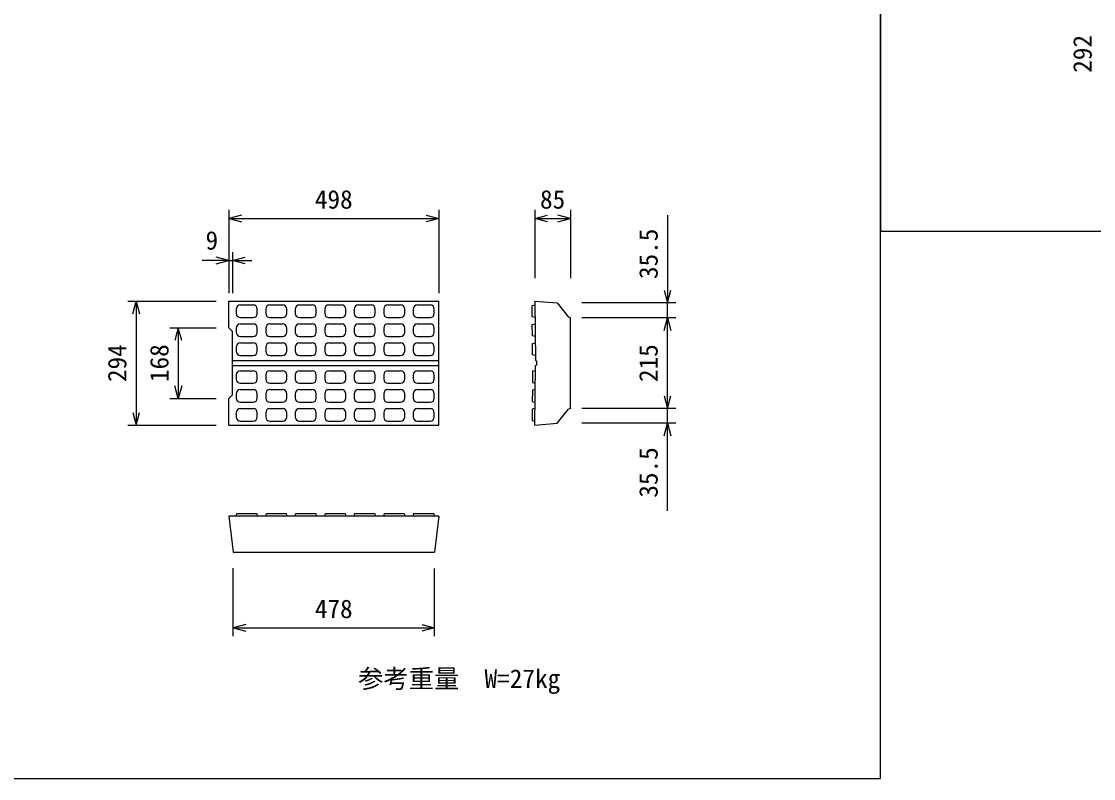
# Model space of a CAD drawing. Units: millimetres, scale not verified. Extents: x -16800 to 16800, y -5940 to 5940.
# Drawn here: x -5992 to -3448, y 208 to 2006 of the extents above; entities that cross this region are included whole.
import ezdxf
from ezdxf.enums import TextEntityAlignment as Align

# ---------------------------------------------------------------- set-up
doc = ezdxf.new("R2010")
doc.units = ezdxf.units.MM
doc.header["$LTSCALE"] = 20
for name, color, linetype, lineweight in [('0-0_DIM', 7, 'Continuous', 25), ('0-2_HATCH', 6, 'Continuous', 25), ('0-5_OUTLINE', 3, 'Continuous', 25), ('0-6_TXT', 7, 'Continuous', 25)]:
    doc.layers.add(name, color=color, linetype=linetype, lineweight=lineweight)
doc.styles.add('ＭＳ ゴシック', font='')
doc.styles.get('ＭＳ ゴシック').set_extended_font_data('MS Gothic')

msp = doc.modelspace()

# ---------------------------------------------------------------- linework, layer by layer
at = {"layer": '0-0_DIM'}
for p, q in [((-5500.2, 1558.08), (-5500.2, 1360.95)), ((-5002.2, 1558.08), (-5002.2, 1360.95)), ((-4774.4, 1558.08), (-4774.4, 1396.18)), ((-4689.4, 1558.08), (-4689.4, 1396.18)), ((-5500.2, 1538.08), (-5002.2, 1538.08)), ((-4774.4, 1538.08), (-4689.4, 1538.08)), ((-4459.4, 1545.58), (-4459.4, 1337.55)), ((-5491.2, 1458.08), (-5491.2, 1360.95)), ((-5500.2, 1438.08), (-5563.18, 1438.08)), ((-5740.2, 1341.54), (-5530.2, 1341.54)), ((-5720.2, 1341.54), (-5720.2, 1047.54)), ((-4439.4, 1337.55), (-4662.48, 1337.55)), ((-4459.4, 1302.05), (-4459.4, 1337.55)), ((-4439.4, 1302.05), (-4662.48, 1302.05)), ((-4459.4, 1087.05), (-4459.4, 1302.05)), ((-5640.2, 1278.54), (-5530.2, 1278.54)), ((-5620.2, 1278.54), (-5620.2, 1110.54)), ((-5640.2, 1110.54), (-5530.2, 1110.54)), ((-4439.4, 1087.05), (-4662.48, 1087.05)), ((-4459.4, 1051.55), (-4459.4, 1087.05)), ((-5740.2, 1047.54), (-5530.2, 1047.54)), ((-4439.4, 1051.55), (-4662.48, 1051.55)), ((-4459.4, 843.52), (-4459.4, 1051.55)), ((-5490.2, 545.98), (-5490.2, 707.68)), ((-5012.2, 545.98), (-5012.2, 706.66)), ((-5490.2, 565.98), (-5012.2, 565.98))]:
    msp.add_line(p, q, dxfattribs=at)
for points in [[(-5470.2, 1546.12), (-5500.2, 1538.08), (-5470.2, 1530.04)], [(-5032.2, 1546.12), (-5002.2, 1538.08), (-5032.2, 1530.04)], [(-4744.4, 1530.04), (-4774.4, 1538.08), (-4744.4, 1546.12)], [(-4719.4, 1530.04), (-4689.4, 1538.08), (-4719.4, 1546.12)], [(-5530.2, 1430.04), (-5500.2, 1438.08), (-5530.2, 1446.12)], [(-5500.2, 1438.08), (-5491.2, 1438.08), (-5445.77, 1438.08)], [(-5461.2, 1430.04), (-5491.2, 1438.08), (-5461.2, 1446.12)], [(-4467.44, 1367.55), (-4459.4, 1337.55), (-4451.36, 1367.55)], [(-5728.24, 1311.54), (-5720.2, 1341.54), (-5712.17, 1311.54)], [(-4467.44, 1272.05), (-4459.4, 1302.05), (-4451.36, 1272.05)], [(-5612.17, 1248.54), (-5620.2, 1278.54), (-5628.24, 1248.54)], [(-5612.17, 1140.54), (-5620.2, 1110.54), (-5628.24, 1140.54)], [(-4467.44, 1117.05), (-4459.4, 1087.05), (-4451.36, 1117.05)], [(-5728.24, 1077.54), (-5720.2, 1047.54), (-5712.17, 1077.54)], [(-4467.44, 1021.55), (-4459.4, 1051.55), (-4451.36, 1021.55)], [(-5460.2, 574.02), (-5490.2, 565.98), (-5460.2, 557.94)], [(-5042.2, 574.02), (-5012.2, 565.98), (-5042.2, 557.94)]]:
    msp.add_lwpolyline(points, dxfattribs=at)
at = {"layer": '0-2_HATCH'}
for p, q in [((-5472.7, 1332.54), (-5442.7, 1332.54)), ((-5402.7, 1332.54), (-5372.7, 1332.54)), ((-5332.7, 1332.54), (-5302.7, 1332.54)), ((-5262.7, 1332.54), (-5232.7, 1332.54)), ((-5192.7, 1332.54), (-5162.7, 1332.54)), ((-5122.7, 1332.54), (-5092.7, 1332.54)), ((-5052.7, 1332.54), (-5022.7, 1332.54)), ((-5482.7, 1322.54), (-5482.7, 1312.54)), ((-5472.7, 1302.54), (-5442.7, 1302.54)), ((-5432.7, 1312.54), (-5432.7, 1322.54)), ((-5412.7, 1322.54), (-5412.7, 1312.54)), ((-5402.7, 1302.54), (-5372.7, 1302.54)), ((-5362.7, 1312.54), (-5362.7, 1322.54)), ((-5342.7, 1322.54), (-5342.7, 1312.54)), ((-5332.7, 1302.54), (-5302.7, 1302.54)), ((-5292.7, 1312.54), (-5292.7, 1322.54)), ((-5272.7, 1322.54), (-5272.7, 1312.54)), ((-5262.7, 1302.54), (-5232.7, 1302.54)), ((-5222.7, 1312.54), (-5222.7, 1322.54)), ((-5202.7, 1322.54), (-5202.7, 1312.54)), ((-5192.7, 1302.54), (-5162.7, 1302.54)), ((-5152.7, 1312.54), (-5152.7, 1322.54)), ((-5132.7, 1322.54), (-5132.7, 1312.54)), ((-5122.7, 1302.54), (-5092.7, 1302.54)), ((-5082.7, 1312.54), (-5082.7, 1322.54)), ((-5062.7, 1322.54), (-5062.7, 1312.54)), ((-5052.7, 1302.54), (-5022.7, 1302.54)), ((-5012.7, 1312.54), (-5012.7, 1322.54)), ((-4774, 1302.55), (-4780.52, 1304.05)), ((-5482.7, 1277.54), (-5482.7, 1267.54)), ((-5472.7, 1287.54), (-5442.7, 1287.54)), ((-5432.7, 1267.54), (-5432.7, 1277.54)), ((-5412.7, 1277.54), (-5412.7, 1267.54)), ((-5402.7, 1287.54), (-5372.7, 1287.54)), ((-5362.7, 1267.54), (-5362.7, 1277.54)), ((-5342.7, 1277.54), (-5342.7, 1267.54)), ((-5332.7, 1287.54), (-5302.7, 1287.54)), ((-5292.7, 1267.54), (-5292.7, 1277.54)), ((-5272.7, 1277.54), (-5272.7, 1267.54)), ((-5262.7, 1287.54), (-5232.7, 1287.54)), ((-5222.7, 1267.54), (-5222.7, 1277.54)), ((-5202.7, 1277.54), (-5202.7, 1267.54)), ((-5192.7, 1287.54), (-5162.7, 1287.54)), ((-5152.7, 1267.54), (-5152.7, 1277.54)), ((-5132.7, 1277.54), (-5132.7, 1267.54)), ((-5122.7, 1287.54), (-5092.7, 1287.54)), ((-5082.7, 1267.54), (-5082.7, 1277.54)), ((-5062.7, 1277.54), (-5062.7, 1267.54)), ((-5052.7, 1287.54), (-5022.7, 1287.54)), ((-5012.7, 1267.54), (-5012.7, 1277.54)), ((-5472.7, 1257.54), (-5442.7, 1257.54)), ((-5402.7, 1257.54), (-5372.7, 1257.54)), ((-5332.7, 1257.54), (-5302.7, 1257.54)), ((-5262.7, 1257.54), (-5232.7, 1257.54)), ((-5192.7, 1257.54), (-5162.7, 1257.54)), ((-5122.7, 1257.54), (-5092.7, 1257.54)), ((-5052.7, 1257.54), (-5022.7, 1257.54)), ((-5482.7, 1232.54), (-5482.7, 1222.54)), ((-5472.7, 1242.54), (-5442.7, 1242.54)), ((-5432.7, 1222.54), (-5432.7, 1232.54)), ((-5412.7, 1232.54), (-5412.7, 1222.54)), ((-5402.7, 1242.54), (-5372.7, 1242.54)), ((-5362.7, 1222.54), (-5362.7, 1232.54)), ((-5342.7, 1232.54), (-5342.7, 1222.54)), ((-5332.7, 1242.54), (-5302.7, 1242.54)), ((-5292.7, 1222.54), (-5292.7, 1232.54)), ((-5272.7, 1232.54), (-5272.7, 1222.54)), ((-5262.7, 1242.54), (-5232.7, 1242.54)), ((-5222.7, 1222.54), (-5222.7, 1232.54)), ((-5202.7, 1232.54), (-5202.7, 1222.54)), ((-5192.7, 1242.54), (-5162.7, 1242.54)), ((-5152.7, 1222.54), (-5152.7, 1232.54)), ((-5132.7, 1232.54), (-5132.7, 1222.54)), ((-5122.7, 1242.54), (-5092.7, 1242.54)), ((-5082.7, 1222.54), (-5082.7, 1232.54)), ((-5062.7, 1232.54), (-5062.7, 1222.54)), ((-5052.7, 1242.54), (-5022.7, 1242.54)), ((-5012.7, 1222.54), (-5012.7, 1232.54)), ((-5472.7, 1212.54), (-5442.7, 1212.54)), ((-5402.7, 1212.54), (-5372.7, 1212.54)), ((-5332.7, 1212.54), (-5302.7, 1212.54)), ((-5262.7, 1212.54), (-5232.7, 1212.54)), ((-5192.7, 1212.54), (-5162.7, 1212.54)), ((-5122.7, 1212.54), (-5092.7, 1212.54)), ((-5052.7, 1212.54), (-5022.7, 1212.54)), ((-4773.08, 1212.55), (-4779.6, 1214.05)), ((-5472.7, 1176.54), (-5442.7, 1176.54)), ((-5402.7, 1176.54), (-5372.7, 1176.54)), ((-5332.7, 1176.54), (-5302.7, 1176.54)), ((-5262.7, 1176.54), (-5232.7, 1176.54)), ((-5192.7, 1176.54), (-5162.7, 1176.54)), ((-5122.7, 1176.54), (-5092.7, 1176.54)), ((-5052.7, 1176.54), (-5022.7, 1176.54)), ((-4773.08, 1176.55), (-4779.6, 1175.05)), ((-5482.7, 1166.54), (-5482.7, 1156.54)), ((-5472.7, 1146.54), (-5442.7, 1146.54)), ((-5432.7, 1156.54), (-5432.7, 1166.54)), ((-5412.7, 1166.54), (-5412.7, 1156.54)), ((-5402.7, 1146.54), (-5372.7, 1146.54)), ((-5362.7, 1156.54), (-5362.7, 1166.54)), ((-5342.7, 1166.54), (-5342.7, 1156.54)), ((-5332.7, 1146.54), (-5302.7, 1146.54)), ((-5292.7, 1156.54), (-5292.7, 1166.54)), ((-5272.7, 1166.54), (-5272.7, 1156.54)), ((-5262.7, 1146.54), (-5232.7, 1146.54)), ((-5222.7, 1156.54), (-5222.7, 1166.54)), ((-5202.7, 1166.54), (-5202.7, 1156.54)), ((-5192.7, 1146.54), (-5162.7, 1146.54)), ((-5152.7, 1156.54), (-5152.7, 1166.54)), ((-5132.7, 1166.54), (-5132.7, 1156.54)), ((-5122.7, 1146.54), (-5092.7, 1146.54)), ((-5082.7, 1156.54), (-5082.7, 1166.54)), ((-5062.7, 1166.54), (-5062.7, 1156.54)), ((-5052.7, 1146.54), (-5022.7, 1146.54)), ((-5012.7, 1156.54), (-5012.7, 1166.54)), ((-5482.7, 1121.54), (-5482.7, 1111.54)), ((-5472.7, 1131.54), (-5442.7, 1131.54)), ((-5432.7, 1111.54), (-5432.7, 1121.54)), ((-5412.7, 1121.54), (-5412.7, 1111.54)), ((-5402.7, 1131.54), (-5372.7, 1131.54)), ((-5362.7, 1111.54), (-5362.7, 1121.54)), ((-5342.7, 1121.54), (-5342.7, 1111.54)), ((-5332.7, 1131.54), (-5302.7, 1131.54)), ((-5292.7, 1111.54), (-5292.7, 1121.54)), ((-5272.7, 1121.54), (-5272.7, 1111.54)), ((-5262.7, 1131.54), (-5232.7, 1131.54)), ((-5222.7, 1111.54), (-5222.7, 1121.54)), ((-5202.7, 1121.54), (-5202.7, 1111.54)), ((-5192.7, 1131.54), (-5162.7, 1131.54)), ((-5152.7, 1111.54), (-5152.7, 1121.54)), ((-5132.7, 1121.54), (-5132.7, 1111.54)), ((-5122.7, 1131.54), (-5092.7, 1131.54)), ((-5082.7, 1111.54), (-5082.7, 1121.54)), ((-5062.7, 1121.54), (-5062.7, 1111.54)), ((-5052.7, 1131.54), (-5022.7, 1131.54)), ((-5012.7, 1111.54), (-5012.7, 1121.54)), ((-5472.7, 1101.54), (-5442.7, 1101.54)), ((-5402.7, 1101.54), (-5372.7, 1101.54)), ((-5332.7, 1101.54), (-5302.7, 1101.54)), ((-5262.7, 1101.54), (-5232.7, 1101.54)), ((-5192.7, 1101.54), (-5162.7, 1101.54)), ((-5122.7, 1101.54), (-5092.7, 1101.54)), ((-5052.7, 1101.54), (-5022.7, 1101.54)), ((-5482.7, 1076.54), (-5482.7, 1066.54)), ((-5472.7, 1086.54), (-5442.7, 1086.54)), ((-5432.7, 1066.54), (-5432.7, 1076.54)), ((-5412.7, 1076.54), (-5412.7, 1066.54)), ((-5402.7, 1086.54), (-5372.7, 1086.54)), ((-5362.7, 1066.54), (-5362.7, 1076.54)), ((-5342.7, 1076.54), (-5342.7, 1066.54)), ((-5332.7, 1086.54), (-5302.7, 1086.54)), ((-5292.7, 1066.54), (-5292.7, 1076.54)), ((-5272.7, 1076.54), (-5272.7, 1066.54)), ((-5262.7, 1086.54), (-5232.7, 1086.54)), ((-5222.7, 1066.54), (-5222.7, 1076.54)), ((-5202.7, 1076.54), (-5202.7, 1066.54)), ((-5192.7, 1086.54), (-5162.7, 1086.54)), ((-5152.7, 1066.54), (-5152.7, 1076.54)), ((-5132.7, 1076.54), (-5132.7, 1066.54)), ((-5122.7, 1086.54), (-5092.7, 1086.54)), ((-5082.7, 1066.54), (-5082.7, 1076.54)), ((-5062.7, 1076.54), (-5062.7, 1066.54)), ((-5052.7, 1086.54), (-5022.7, 1086.54)), ((-5012.7, 1066.54), (-5012.7, 1076.54)), ((-4774, 1086.55), (-4780.52, 1085.05)), ((-5472.7, 1056.54), (-5442.7, 1056.54)), ((-5402.7, 1056.54), (-5372.7, 1056.54)), ((-5332.7, 1056.54), (-5302.7, 1056.54)), ((-5262.7, 1056.54), (-5232.7, 1056.54)), ((-5192.7, 1056.54), (-5162.7, 1056.54)), ((-5122.7, 1056.54), (-5092.7, 1056.54)), ((-5052.7, 1056.54), (-5022.7, 1056.54))]:
    msp.add_line(p, q, dxfattribs=at)
for points in [[(-4780.52, 1304), (-4780.79, 1331), (-4774.31, 1332.55)], [(-4773.54, 1257.55), (-4780.06, 1259), (-4780.33, 1286), (-4773.85, 1287.55)], [(-4779.6, 1214), (-4779.87, 1241), (-4773.39, 1242.55)], [(-4779.6, 1175.1), (-4779.87, 1148.1), (-4773.39, 1146.55)], [(-4773.54, 1131.55), (-4780.06, 1130.1), (-4780.33, 1103.1), (-4773.85, 1101.55)], [(-4780.52, 1085.1), (-4780.79, 1058.1), (-4774.31, 1056.55)], [(-5482.7, 830.98), (-5481.2, 837.48), (-5434.2, 837.48), (-5432.7, 830.98)], [(-5412.7, 830.98), (-5411.2, 837.48), (-5364.2, 837.48), (-5362.7, 830.98)], [(-5342.7, 830.98), (-5341.2, 837.48), (-5294.2, 837.48), (-5292.7, 830.98)], [(-5272.7, 830.98), (-5271.2, 837.48), (-5224.2, 837.48), (-5222.7, 830.98)], [(-5202.7, 830.98), (-5201.2, 837.48), (-5154.2, 837.48), (-5152.7, 830.98)], [(-5132.7, 830.98), (-5131.2, 837.48), (-5084.2, 837.48), (-5082.7, 830.98)], [(-5062.7, 830.98), (-5061.2, 837.48), (-5014.2, 837.48), (-5012.7, 830.98)]]:
    msp.add_lwpolyline(points, dxfattribs=at)
for centre, start, end in [((-5472.7, 1322.54), 90, 180), ((-5442.7, 1322.54), 0, 90), ((-5402.7, 1322.54), 90, 180), ((-5372.7, 1322.54), 0, 90), ((-5332.7, 1322.54), 90, 180), ((-5302.7, 1322.54), 0, 90), ((-5262.7, 1322.54), 90, 180), ((-5232.7, 1322.54), 0, 90), ((-5192.7, 1322.54), 90, 180), ((-5162.7, 1322.54), 0, 90), ((-5122.7, 1322.54), 90, 180), ((-5092.7, 1322.54), 0, 90), ((-5052.7, 1322.54), 90, 180), ((-5022.7, 1322.54), 0, 90), ((-5472.7, 1312.54), 180, 270), ((-5442.7, 1312.54), 270, 0), ((-5402.7, 1312.54), 180, 270), ((-5372.7, 1312.54), 270, 0), ((-5332.7, 1312.54), 180, 270), ((-5302.7, 1312.54), 270, 0), ((-5262.7, 1312.54), 180, 270), ((-5232.7, 1312.54), 270, 0), ((-5192.7, 1312.54), 180, 270), ((-5162.7, 1312.54), 270, 0), ((-5122.7, 1312.54), 180, 270), ((-5092.7, 1312.54), 270, 0), ((-5052.7, 1312.54), 180, 270), ((-5022.7, 1312.54), 270, 0), ((-5472.7, 1277.54), 90, 180), ((-5442.7, 1277.54), 0, 90), ((-5402.7, 1277.54), 90, 180), ((-5372.7, 1277.54), 0, 90), ((-5332.7, 1277.54), 90, 180), ((-5302.7, 1277.54), 0, 90), ((-5262.7, 1277.54), 90, 180), ((-5232.7, 1277.54), 0, 90), ((-5192.7, 1277.54), 90, 180), ((-5162.7, 1277.54), 0, 90), ((-5122.7, 1277.54), 90, 180), ((-5092.7, 1277.54), 0, 90), ((-5052.7, 1277.54), 90, 180), ((-5022.7, 1277.54), 0, 90), ((-5472.7, 1267.54), 180, 270), ((-5442.7, 1267.54), 270, 0), ((-5402.7, 1267.54), 180, 270), ((-5372.7, 1267.54), 270, 0), ((-5332.7, 1267.54), 180, 270), ((-5302.7, 1267.54), 270, 0), ((-5262.7, 1267.54), 180, 270), ((-5232.7, 1267.54), 270, 0), ((-5192.7, 1267.54), 180, 270), ((-5162.7, 1267.54), 270, 0), ((-5122.7, 1267.54), 180, 270), ((-5092.7, 1267.54), 270, 0), ((-5052.7, 1267.54), 180, 270), ((-5022.7, 1267.54), 270, 0), ((-5472.7, 1232.54), 90, 180), ((-5472.7, 1222.54), 180, 270), ((-5442.7, 1232.54), 0, 90), ((-5442.7, 1222.54), 270, 0), ((-5402.7, 1232.54), 90, 180), ((-5402.7, 1222.54), 180, 270), ((-5372.7, 1232.54), 0, 90), ((-5372.7, 1222.54), 270, 0), ((-5332.7, 1232.54), 90, 180), ((-5332.7, 1222.54), 180, 270), ((-5302.7, 1232.54), 0, 90), ((-5302.7, 1222.54), 270, 0), ((-5262.7, 1232.54), 90, 180), ((-5262.7, 1222.54), 180, 270), ((-5232.7, 1232.54), 0, 90), ((-5232.7, 1222.54), 270, 0), ((-5192.7, 1232.54), 90, 180), ((-5192.7, 1222.54), 180, 270), ((-5162.7, 1232.54), 0, 90), ((-5162.7, 1222.54), 270, 0), ((-5122.7, 1232.54), 90, 180), ((-5122.7, 1222.54), 180, 270), ((-5092.7, 1232.54), 0, 90), ((-5092.7, 1222.54), 270, 0), ((-5052.7, 1232.54), 90, 180), ((-5052.7, 1222.54), 180, 270), ((-5022.7, 1232.54), 0, 90), ((-5022.7, 1222.54), 270, 0), ((-5472.7, 1166.54), 90, 180), ((-5442.7, 1166.54), 0, 90), ((-5402.7, 1166.54), 90, 180), ((-5372.7, 1166.54), 0, 90), ((-5332.7, 1166.54), 90, 180), ((-5302.7, 1166.54), 0, 90), ((-5262.7, 1166.54), 90, 180), ((-5232.7, 1166.54), 0, 90), ((-5192.7, 1166.54), 90, 180), ((-5162.7, 1166.54), 0, 90), ((-5122.7, 1166.54), 90, 180), ((-5092.7, 1166.54), 0, 90), ((-5052.7, 1166.54), 90, 180), ((-5022.7, 1166.54), 0, 90), ((-5472.7, 1156.54), 180, 270), ((-5442.7, 1156.54), 270, 0), ((-5402.7, 1156.54), 180, 270), ((-5372.7, 1156.54), 270, 0), ((-5332.7, 1156.54), 180, 270), ((-5302.7, 1156.54), 270, 0), ((-5262.7, 1156.54), 180, 270), ((-5232.7, 1156.54), 270, 0), ((-5192.7, 1156.54), 180, 270), ((-5162.7, 1156.54), 270, 0), ((-5122.7, 1156.54), 180, 270), ((-5092.7, 1156.54), 270, 0), ((-5052.7, 1156.54), 180, 270), ((-5022.7, 1156.54), 270, 0), ((-5472.7, 1121.54), 90, 180), ((-5442.7, 1121.54), 0, 90), ((-5402.7, 1121.54), 90, 180), ((-5372.7, 1121.54), 0, 90), ((-5332.7, 1121.54), 90, 180), ((-5302.7, 1121.54), 0, 90), ((-5262.7, 1121.54), 90, 180), ((-5232.7, 1121.54), 0, 90), ((-5192.7, 1121.54), 90, 180), ((-5162.7, 1121.54), 0, 90), ((-5122.7, 1121.54), 90, 180), ((-5092.7, 1121.54), 0, 90), ((-5052.7, 1121.54), 90, 180), ((-5022.7, 1121.54), 0, 90), ((-5472.7, 1111.54), 180, 270), ((-5442.7, 1111.54), 270, 0), ((-5402.7, 1111.54), 180, 270), ((-5372.7, 1111.54), 270, 0), ((-5332.7, 1111.54), 180, 270), ((-5302.7, 1111.54), 270, 0), ((-5262.7, 1111.54), 180, 270), ((-5232.7, 1111.54), 270, 0), ((-5192.7, 1111.54), 180, 270), ((-5162.7, 1111.54), 270, 0), ((-5122.7, 1111.54), 180, 270), ((-5092.7, 1111.54), 270, 0), ((-5052.7, 1111.54), 180, 270), ((-5022.7, 1111.54), 270, 0), ((-5472.7, 1076.54), 90, 180), ((-5442.7, 1076.54), 0, 90), ((-5402.7, 1076.54), 90, 180), ((-5372.7, 1076.54), 0, 90), ((-5332.7, 1076.54), 90, 180), ((-5302.7, 1076.54), 0, 90), ((-5262.7, 1076.54), 90, 180), ((-5232.7, 1076.54), 0, 90), ((-5192.7, 1076.54), 90, 180), ((-5162.7, 1076.54), 0, 90), ((-5122.7, 1076.54), 90, 180), ((-5092.7, 1076.54), 0, 90), ((-5052.7, 1076.54), 90, 180), ((-5022.7, 1076.54), 0, 90), ((-5472.7, 1066.54), 180, 270), ((-5442.7, 1066.54), 270, 0), ((-5402.7, 1066.54), 180, 270), ((-5372.7, 1066.54), 270, 0), ((-5332.7, 1066.54), 180, 270), ((-5302.7, 1066.54), 270, 0), ((-5262.7, 1066.54), 180, 270), ((-5232.7, 1066.54), 270, 0), ((-5192.7, 1066.54), 180, 270), ((-5162.7, 1066.54), 270, 0), ((-5122.7, 1066.54), 180, 270), ((-5092.7, 1066.54), 270, 0), ((-5052.7, 1066.54), 180, 270), ((-5022.7, 1066.54), 270, 0)]:
    msp.add_arc(centre, 10, start, end, dxfattribs=at)
at = {"layer": '0-5_OUTLINE'}
for p, q in [((-5500.2, 1341.54), (-5002.2, 1341.54)), ((-5500.2, 1278.54), (-5500.2, 1341.54)), ((-5002.2, 1047.54), (-5002.2, 1341.54)), ((-4774.4, 1341.54), (-4721.4, 1337.54)), ((-4774.4, 1341.54), (-4772.96, 1200.57)), ((-4721.4, 1337.54), (-4693.9, 1303.55)), ((-5500.2, 1278.54), (-5491.2, 1269.54)), ((-5491.2, 1200.54), (-5002.2, 1200.54)), ((-4772.96, 1200.57), (-4769.76, 1199.05)), ((-4769.76, 1190.05), (-4769.76, 1199.05)), ((-5491.2, 1188.54), (-5002.2, 1188.54)), ((-4774.4, 1047.55), (-4772.96, 1188.53)), ((-4772.96, 1188.53), (-4769.76, 1190.05)), ((-4689.4, 1087.05), (-4693.9, 1085.55)), ((-5500.2, 1047.54), (-5002.2, 1047.54)), ((-4764.07, 1048.33), (-4764.04, 1048.33)), ((-5500.2, 830.98), (-5490.2, 745.98)), ((-5002.2, 830.98), (-5500.2, 830.98)), ((-5002.2, 830.98), (-5012.2, 745.98)), ((-5490.2, 745.98), (-5012.2, 745.98))]:
    msp.add_line(p, q, dxfattribs=at)
for points in [[(-4689.4, 1087.05), (-4689.4, 1302.05), (-4693.9, 1303.55)], [(-5500.2, 1047.54), (-5500.2, 1110.54), (-5491.2, 1119.54), (-5491.2, 1269.54)], [(-4774.4, 1047.55), (-4721.4, 1051.55), (-4693.9, 1085.55)]]:
    msp.add_lwpolyline(points, dxfattribs=at)
at = {"layer": '0-6_TXT'}
for points in [[(-6454.13, 208.14), (-3954.13, 208.14), (-3954.13, 3708.14), (-6454.13, 3708.14)], [(-3954.13, 1508.14), (-1454.13, 1508.14), (-1454.13, 3708.14), (-3954.13, 3708.14)]]:
    msp.add_lwpolyline(points, close=True, dxfattribs=at)

# ---------------------------------------------------------------- texts
at = {"layer": '0-0_DIM', "style": 'ＭＳ ゴシック'}
for s, p in [('292', (-3439.54, 1883.83)), ('35.5', (-4469.4, 1394.1)), ('294', (-5730.2, 1149.54)), ('168', (-5630.2, 1149.54)), ('215', (-4469.4, 1149.55)), ('35.5', (-4469.4, 875.01))]:
    msp.add_text(s, height=43.99, rotation=90, dxfattribs=at).set_placement(p, align=Align.BOTTOM_LEFT)
for s, p in [('498', (-5296.2, 1548.08)), ('85', (-4761.9, 1548.08)), ('9', (-5555.55, 1450.77)), ('478', (-5296.2, 575.98)), ('参考重量\u3000W=27kg', (-5193.47, 410.26))]:
    msp.add_text(s, height=43.99, dxfattribs=at).set_placement(p, align=Align.BOTTOM_LEFT)

doc.saveas('drawing.dxf')
